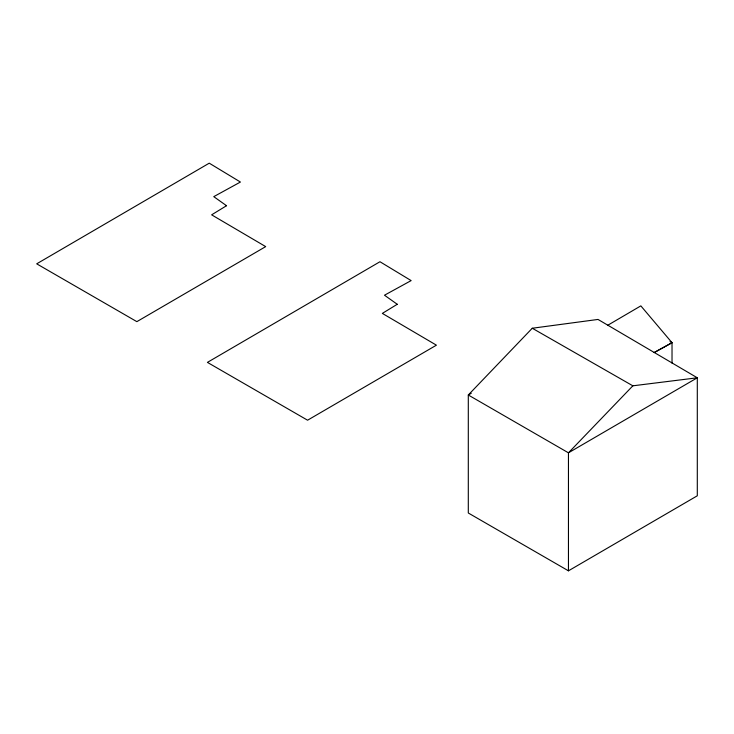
<?xml version="1.0" encoding="UTF-8"?>
<svg xmlns="http://www.w3.org/2000/svg" width="734" height="734" viewBox="0 0 734 734"><rect width="100%" height="100%" fill="white"/><g stroke="black" fill="none" stroke-linecap="round" stroke-linejoin="round"><path stroke-width="1.1" d="M532.269 328.245L468.301 395.002L468.301 513.002L568.455 570.823L697.3 495.789L697.3 377.79L598.017 319.437L532.269 328.245L632.855 385.818L697.3 377.79L568.455 452.823L568.455 570.823M632.855 385.818L568.455 452.823L468.301 395.002L471.256 393.277M607.752 325.263L640.846 305.876L672.023 342.714L672.023 363.137M654.233 352.604L672.023 342.714L670.078 341.539M654.251 352.458L672.023 342.714M226.531 205.713L211.631 214.833L265.699 246.615L136.854 321.648L36.7 263.827L209.245 163.177L240.422 182.041L213.768 196.648L226.531 205.713M397.25 304.28L382.35 313.4L436.418 345.173L307.574 420.206L207.419 362.385L379.964 261.735L411.141 280.599L384.488 295.215L397.25 304.28"/></g></svg>
